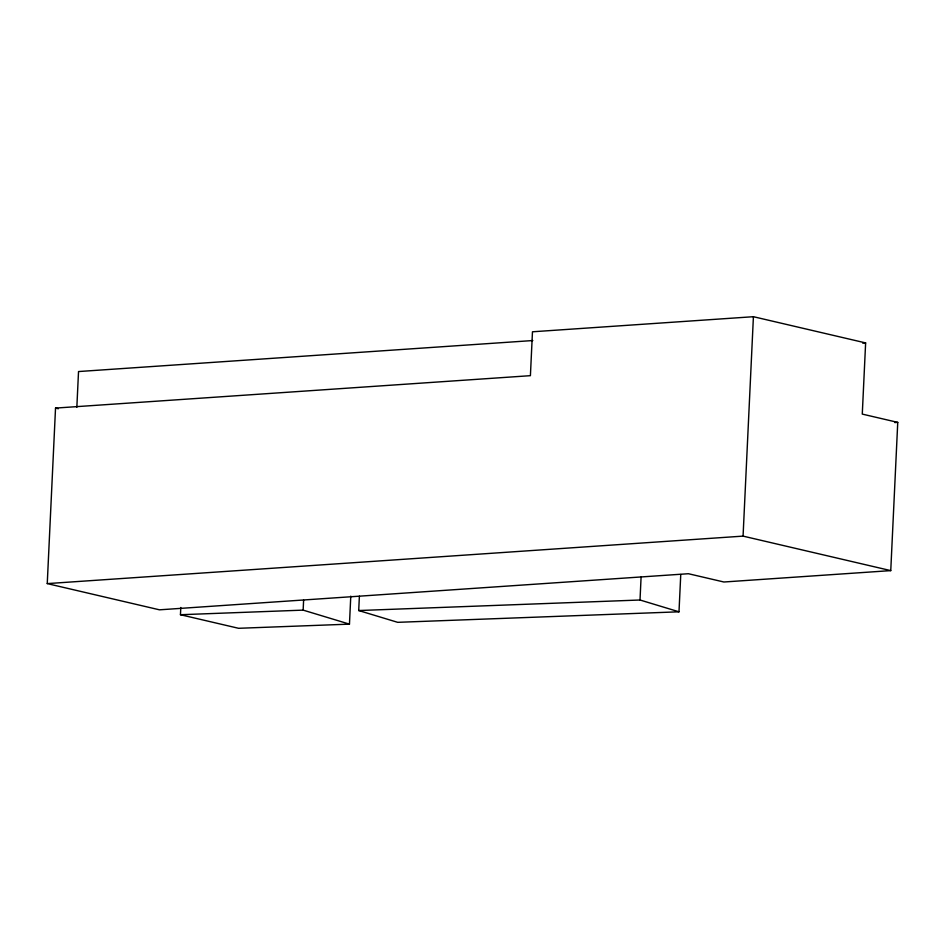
<?xml version="1.0" encoding="UTF-8"?>
<svg xmlns="http://www.w3.org/2000/svg" width="945" height="945" viewBox="0 0 945 945"><rect width="100%" height="100%" fill="white"/><g stroke="black" fill="none" stroke-linecap="round" stroke-linejoin="round"><path stroke-width="1.42" d="M47.25 583.608L55.531 408.086L530.405 375.673L532.472 331.789L753.413 316.705L865.632 342.917L862.277 414.099L897.75 422.38L890.757 570.615L723.894 582.002L688.421 573.721L159.481 609.82L47.25 583.608L743.065 536.122L890.757 570.615M76.84 407.283L78.529 371.55L532.815 340.543M350.784 596.13L349.461 624.137L238.589 628.295L180.46 614.722L180.802 607.493M349.461 624.137L303.144 610.127L303.617 600.146M680.754 574.513L678.994 611.805L397.691 622.33L358.71 610.541L359.383 596.201M678.994 611.805L640.013 600.004L641.088 577.064M743.065 536.122L753.413 316.705M862.691 343.118L865.632 342.917M894.82 422.58L897.75 422.38M180.46 614.722L303.144 610.127M358.71 610.541L640.013 600.004M55.531 408.086L58.33 408.736"/></g></svg>
